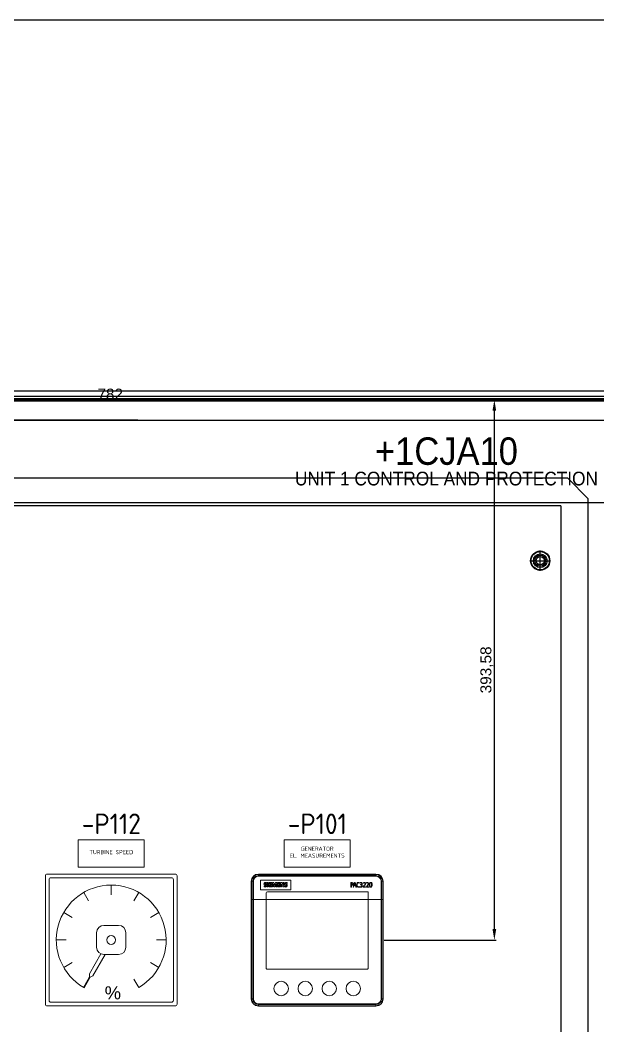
# Model space of a CAD drawing. Header units: millimetres. Extents: x 42356 to 50646, y 31507 to 39566.
# Drawn here: x 43347 to 43768, y 38103 to 38836 of the extents above; entities that cross this region are included whole.
import ezdxf
from ezdxf.enums import TextEntityAlignment as Align

# ---------------------------------------------------------------- set-up
doc = ezdxf.new("R2010")
doc.units = ezdxf.units.MM
doc.layers.add('! NO PLOT !', color=7, linetype='Continuous', true_color=0xff75dd, plot=False)
doc.layers.add('000-PI-Oprema', color=30, linetype='Continuous', lineweight=5)
for name, color, linetype in [('000-PI-ORMAR', 2, 'Continuous'), ('000-PI_TEXT', 7, 'Continuous'), ('AUT_7', 7, 'Continuous')]:
    doc.layers.add(name, color=color, linetype=linetype)
doc.styles.add('PI0', font='isocpeur.ttf', dxfattribs={"width": 0.9})
doc.styles.get("Standard").update_dxf_attribs({"font": 'arial.ttf'})
doc.dimstyles.new('ISO-25-lb', dxfattribs={"dimtxt": 8, "dimasz": 8, "dimexe": 1.25, "dimexo": 0.625, "dimtad": 1, "dimtxsty": 'Standard', "dimcen": 5, "dimadec": 0, "dimazin": 0, "dimtfac": 1, "dimtmove": 0, "dimatfit": 3, "dimfxl": 0, "dimarcsym": 0})

# ---------------------------------------------------------------- blocks, each defined once
blk = doc.blocks.new('8806000_2000x800x600')
at = {"layer": '! NO PLOT !'}
for p, q in [((-3090.82, 1846.75), (-3755.82, 1846.75)), ((-3075.82, 1831.75), (-3090.82, 1846.75)), ((-3075.82, -8.25), (-3075.82, 1831.75)), ((-3095.82, 1826.75), (-3750.82, 1826.75)), ((-3095.82, 1826.75), (-3095.82, -3.25)), ((-3110.82, 1779.4), (-3110.82, 1794.1)), ((-3110.82, 1779.4), (-3110.82, 1794.1)), ((-3118.17, 1786.75), (-3103.47, 1786.75)), ((-3118.17, 1786.75), (-3103.47, 1786.75))]:
    blk.add_line(p, q, dxfattribs=at)
for radius in [7, 7, 6.7, 6.7, 5, 4, 3]:
    blk.add_circle((-3110.82, 1786.75), radius, dxfattribs=at)
at = {"layer": '000-PI-ORMAR'}
for p, q in [((-3807.08, 1910.5), (-3039.58, 1910.5)), ((-3807.08, 1906.5), (-3039.58, 1906.5)), ((-3807.08, 1905), (-3039.58, 1905)), ((-3027.32, 1904), (-3819.32, 1904))]:
    blk.add_line(p, q, dxfattribs=at)
blk = doc.blocks.new('*D246')
at = {"layer": '! NO PLOT !', "color": 0, "linetype": 'Continuous', "lineweight": -2, "ltscale": 0.25, "transparency": 16777216}
for p, q in [((42929.68, 38567.52), (42929.68, 38575.52)), ((43425.47, 38559.52), (42928.43, 38559.52)), ((42929.68, 38544.52), (42929.68, 38559.52)), ((43432.4, 38544.52), (42928.43, 38544.52)), ((42929.68, 38536.52), (42929.68, 38528.52))]:
    blk.add_line(p, q, dxfattribs=at)
at = {"layer": '! NO PLOT !', "color": 0, "ltscale": 0.25, "transparency": 16777216}
for points in [[(42928.35, 38567.52), (42931.01, 38567.52), (42929.68, 38559.52)], [(42928.35, 38536.52), (42931.01, 38536.52), (42929.68, 38544.52)]]:
    blk.add_solid(points, dxfattribs=at)
at = {"layer": 'Defpoints', "color": 0, "ltscale": 0.25, "transparency": 16777216}
for p in [(42929.68, 38559.52), (43426.1, 38559.52), (43433.03, 38544.52)]:
    blk.add_point(p, dxfattribs=at)
at = {"layer": '! NO PLOT !', "color": 0, "ltscale": 0.25, "transparency": 16777216, "insert": (42924.97, 38552.02), "char_height": 8, "attachment_point": 5, "rotation": 90}
blk.add_mtext('15', dxfattribs=at)
blk = doc.blocks.new('7KM3220-1BA01-1EA0 PAC3220')
at = {"layer": '000-PI-Oprema'}
for p, q in [((43388.04, 38073.42), (43473.64, 38073.42)), ((43388.04, 38073.42), (43388.04, 38073.16)), ((43388.04, 38073.16), (43473.64, 38073.16)), ((43388.04, 38073.16), (43388.04, 38072.28)), ((43473.64, 38072.28), (43388.04, 38072.28)), ((43388.04, 38071.87), (43388.04, 38072.28)), ((43473.64, 38073.42), (43473.64, 38073.16)), ((43473.64, 38073.16), (43473.64, 38072.28)), ((43473.64, 38071.87), (43473.64, 38072.28)), ((43382.77, 38068.16), (43383.04, 38068.16)), ((43382.77, 37982.53), (43382.77, 38068.16)), ((43383.04, 38068.16), (43383.91, 38068.16)), ((43383.04, 37982.53), (43383.04, 38068.16)), ((43384.33, 38068.16), (43383.91, 38068.16)), ((43383.91, 38068.16), (43383.91, 37982.53)), ((43384.33, 38068.16), (43384.33, 37982.53)), ((43473.64, 38071.87), (43388.04, 38071.87)), ((43389.59, 38069.04), (43389.59, 38062.04)), ((43411.56, 38069.04), (43389.59, 38069.04)), ((43393.86, 38066.6), (43393.86, 38067.23)), ((43395.2, 38067.29), (43394.45, 38067.29)), ((43394.45, 38067.29), (43394.45, 38064.04)), ((43395.2, 38064.04), (43395.2, 38067.29)), ((43395.83, 38067.29), (43395.83, 38064.04)), ((43397.71, 38067.29), (43395.83, 38067.29)), ((43396.55, 38066.7), (43397.71, 38066.7)), ((43396.55, 38065.97), (43396.55, 38066.7)), ((43397.56, 38065.97), (43396.55, 38065.97)), ((43396.55, 38064.67), (43396.55, 38065.43)), ((43396.55, 38065.43), (43397.56, 38065.43)), ((43397.56, 38065.43), (43397.56, 38065.97)), ((43397.71, 38066.7), (43397.71, 38067.29)), ((43398.19, 38067.29), (43398.19, 38064.04)), ((43399.14, 38067.29), (43398.19, 38067.29)), ((43398.71, 38064.04), (43398.71, 38066.26)), ((43398.71, 38066.26), (43399.44, 38064.01)), ((43399.78, 38065.26), (43399.14, 38067.29)), ((43400.46, 38067.29), (43399.78, 38065.26)), ((43399.9, 38064.01), (43400.65, 38066.26)), ((43401.36, 38067.29), (43400.46, 38067.29)), ((43400.65, 38066.26), (43400.65, 38064.04)), ((43401.36, 38064.04), (43401.36, 38067.29)), ((43401.99, 38067.29), (43401.99, 38064.04)), ((43403.88, 38067.29), (43401.99, 38067.29)), ((43402.72, 38065.97), (43402.72, 38066.7)), ((43402.72, 38066.7), (43403.88, 38066.7)), ((43403.73, 38065.97), (43402.72, 38065.97)), ((43402.72, 38064.67), (43402.72, 38065.43)), ((43402.72, 38065.43), (43403.73, 38065.43)), ((43403.73, 38065.43), (43403.73, 38065.97)), ((43403.88, 38066.7), (43403.88, 38067.29)), ((43405.2, 38067.29), (43404.35, 38067.29)), ((43404.35, 38067.29), (43404.35, 38064.04)), ((43404.87, 38064.04), (43404.87, 38066.19)), ((43404.87, 38066.19), (43405.79, 38064.04)), ((43406.09, 38065.18), (43405.2, 38067.29)), ((43406.09, 38067.29), (43406.09, 38065.18)), ((43406.61, 38067.29), (43406.09, 38067.29)), ((43406.61, 38064.04), (43406.61, 38067.29)), ((43408.85, 38066.6), (43408.85, 38067.23)), ((43411.56, 38062.04), (43411.56, 38069.04)), ((43455.42, 38067.32), (43455.42, 38063.82)), ((43455.74, 38065.63), (43455.74, 38066.99)), ((43455.87, 38065.63), (43455.74, 38065.63)), ((43455.74, 38063.82), (43455.74, 38065.3)), ((43457.98, 38067.32), (43456.99, 38063.82)), ((43457.32, 38063.82), (43457.66, 38065.05)), ((43457.66, 38065.05), (43458.7, 38065.05)), ((43458.6, 38065.38), (43457.76, 38065.38)), ((43458.39, 38067.32), (43457.98, 38067.32)), ((43458.36, 38066.3), (43458.6, 38065.38)), ((43459.39, 38063.82), (43458.39, 38067.32)), ((43458.7, 38065.05), (43459.04, 38063.82)), ((43461.5, 38066.83), (43461.6, 38067.15)), ((43462.06, 38067.2), (43462.12, 38066.88)), ((43462.33, 38065.83), (43462.33, 38065.5)), ((43464.38, 38067.13), (43464.46, 38066.79)), ((43466.7, 38067.13), (43466.78, 38066.79)), ((43477.35, 38068.16), (43477.76, 38068.16)), ((43477.35, 37982.53), (43477.35, 38068.16)), ((43478.64, 38068.16), (43477.76, 38068.16)), ((43477.76, 37982.53), (43477.76, 38068.16)), ((43478.9, 38068.16), (43478.64, 38068.16)), ((43478.64, 38068.16), (43478.64, 37982.53)), ((43478.9, 38068.16), (43478.9, 37982.53)), ((43389.59, 38062.04), (43411.56, 38062.04)), ((43392.1, 38064.75), (43392.1, 38064.1)), ((43393.63, 38005.05), (43393.63, 38059.65)), ((43393.7, 38059.72), (43393.71, 38059.71)), ((43393.7, 38059.72), (43393.7, 38004.98)), ((43393.71, 38004.98), (43393.71, 38059.71)), ((43394.45, 38064.04), (43395.2, 38064.04)), ((43467.37, 38060.52), (43394.5, 38060.52)), ((43394.51, 38060.51), (43394.51, 38060.52)), ((43394.51, 38060.51), (43467.96, 38060.51)), ((43394.53, 38060.55), (43467.13, 38060.55)), ((43395.83, 38064.04), (43397.74, 38064.04)), ((43397.74, 38064.67), (43396.55, 38064.67)), ((43397.74, 38064.04), (43397.74, 38064.67)), ((43398.19, 38064.04), (43398.71, 38064.04)), ((43399.44, 38064.01), (43399.9, 38064.01)), ((43400.65, 38064.04), (43401.36, 38064.04)), ((43401.99, 38064.04), (43403.9, 38064.04)), ((43403.9, 38064.67), (43402.72, 38064.67)), ((43403.9, 38064.04), (43403.9, 38064.67)), ((43404.35, 38064.04), (43404.87, 38064.04)), ((43405.79, 38064.04), (43406.61, 38064.04)), ((43407.09, 38064.75), (43407.09, 38064.1)), ((43455.42, 38063.82), (43455.74, 38063.82)), ((43456.99, 38063.82), (43457.32, 38063.82)), ((43459.04, 38063.82), (43459.39, 38063.82)), ((43461.62, 38063.97), (43461.54, 38064.29)), ((43462.04, 38064.26), (43461.96, 38063.93)), ((43464.3, 38064.17), (43464.3, 38063.82)), ((43464.3, 38063.82), (43466.06, 38063.82)), ((43466.06, 38064.15), (43464.69, 38064.15)), ((43466.06, 38063.82), (43466.06, 38064.15)), ((43466.62, 38064.17), (43466.62, 38063.82)), ((43466.62, 38063.82), (43468.38, 38063.82)), ((43468.38, 38064.15), (43467.01, 38064.15)), ((43467.96, 38060.51), (43467.37, 38060.51)), ((43467.96, 38060), (43467.96, 38060.51)), ((43467.96, 38060.51), (43467.96, 38060.51)), ((43467.96, 38060.51), (43467.96, 38004.99)), ((43467.96, 38004.98), (43467.96, 38060)), ((43468.03, 38059.65), (43468.03, 38005.05)), ((43468.38, 38063.82), (43468.38, 38064.15)), ((43393.71, 38004.98), (43393.7, 38004.98)), ((43394.51, 38004.18), (43394.51, 38004.19)), ((43467.16, 38004.19), (43394.51, 38004.19)), ((43394.51, 38004.18), (43467.16, 38004.18)), ((43467.13, 38004.15), (43394.53, 38004.15)), ((43467.16, 38004.19), (43467.16, 38004.18)), ((43467.96, 38004.98), (43467.96, 38004.98)), ((43382.77, 37982.53), (43383.04, 37982.53)), ((43383.04, 37982.53), (43383.91, 37982.53)), ((43384.33, 37982.53), (43383.91, 37982.53)), ((43388.04, 37978.82), (43388.04, 37978.4)), ((43388.04, 37978.82), (43473.64, 37978.82)), ((43388.04, 37977.53), (43388.04, 37978.4)), ((43388.04, 37978.4), (43473.64, 37978.4)), ((43388.04, 37977.26), (43388.04, 37977.53)), ((43473.64, 37977.53), (43388.04, 37977.53)), ((43473.64, 37977.26), (43388.04, 37977.26)), ((43473.64, 37978.82), (43473.64, 37978.4)), ((43473.64, 37977.53), (43473.64, 37978.4)), ((43473.64, 37977.26), (43473.64, 37977.53)), ((43477.35, 37982.53), (43477.76, 37982.53)), ((43478.64, 37982.53), (43477.76, 37982.53)), ((43478.9, 37982.53), (43478.64, 37982.53))]:
    blk.add_line(p, q, dxfattribs=at)
for centre in [(43404.58, 37990.05), (43422.08, 37990.05), (43439.58, 37990.05), (43457.08, 37990.05)]:
    blk.add_circle(centre, 5.25, dxfattribs=at)
for centre, radius, start, end in [((43388.04, 38068.16), 5.27, 90, 180), ((43388.04, 38068.16), 5, 90, 180), ((43388.04, 38068.16), 4.12, 90, 180), ((43473.64, 38068.16), 5.27, 0, 90), ((43473.64, 38068.16), 5, 0, 90), ((43473.64, 38068.16), 4.12, 0, 90), ((43388.04, 38068.16), 3.71, 90, 180), ((43473.64, 38068.16), 3.71, 0, 90), ((43394.53, 38059.65), 0.9, 90, 180), ((43467.13, 38059.65), 0.9, 74.52923, 90), ((43467.13, 38059.65), 0.9, 0, 23.17414), ((43394.53, 38005.05), 0.9, 180, 270), ((43467.13, 38005.05), 0.9, 270, 0), ((43388.04, 37982.53), 5.27, 180, 270), ((43388.04, 37982.53), 5, 180, 270), ((43388.04, 37982.53), 4.12, 180, 270), ((43388.04, 37982.53), 3.71, 180, 270), ((43473.64, 37982.53), 5.27, 270, 0), ((43473.64, 37982.53), 5, 270, 0), ((43473.64, 37982.53), 4.12, 270, 0), ((43473.64, 37982.53), 3.71, 270, 0)]:
    blk.add_arc(centre, radius, start, end, dxfattribs=at)
for centre, major_axis, start_param, end_param in [((43394.5, 38059.72), (-0.566, 0.566), 5.497939, 7.068431), ((43394.51, 38059.71), (-0.566, 0.566), 5.49968, 7.068444), ((43394.5, 38004.98), (-0.566, -0.566), 5.497939, 7.070176), ((43394.51, 38004.99), (-0.566, -0.566), 5.499681, 7.068443), ((43467.16, 38004.99), (0.566, -0.566), 5.499681, 7.068443), ((43467.16, 38004.98), (0.566, -0.566), 5.497939, 7.070176)]:
    blk.add_ellipse(centre, major_axis=major_axis, ratio=0.999695, start_param=start_param, end_param=end_param, dxfattribs=at)
for points, knots in [([(43393.86, 38067.23), (43393.63, 38067.31), (43393.38, 38067.35), (43392.8, 38067.35), (43392.55, 38067.27), (43392.15, 38066.94), (43392.05, 38066.68), (43392.05, 38066.08), (43392.13, 38065.86), (43392.38, 38065.59), (43392.6, 38065.45), (43393.11, 38065.19), (43393.22, 38065.12), (43393.27, 38065.06)], [0, 0, 0, 0, 0.170528, 0.170528, 0.384031, 0.384031, 0.622395, 0.622395, 0.814189, 0.814189, 0.931637, 0.931637, 1, 1, 1, 1]), ([(43392.1, 38064.1), (43392.36, 38064.02), (43392.63, 38063.98), (43393.25, 38063.98), (43393.5, 38064.05), (43393.94, 38064.37), (43394.07, 38064.65), (43394.07, 38065.27), (43394.01, 38065.47), (43393.79, 38065.75), (43393.57, 38065.9), (43393.03, 38066.19), (43392.9, 38066.27), (43392.79, 38066.36), (43392.76, 38066.42), (43392.76, 38066.69), (43392.9, 38066.79), (43393.37, 38066.79), (43393.6, 38066.72), (43393.86, 38066.6)], [0, 0, 0, 0, 0.109176, 0.109176, 0.226673, 0.226673, 0.378075, 0.378075, 0.477269, 0.477269, 0.563849, 0.563849, 0.621034, 0.621034, 0.690812, 0.690812, 0.868002, 0.868002, 1, 1, 1, 1]), ([(43393.27, 38065.06), (43393.32, 38065.01), (43393.34, 38064.95), (43393.34, 38064.67), (43393.19, 38064.57), (43392.67, 38064.57), (43392.4, 38064.63), (43392.1, 38064.75)], [0, 0, 0, 0, 0.172535, 0.172535, 0.649544, 0.649544, 1, 1, 1, 1]), ([(43408.85, 38067.23), (43408.61, 38067.31), (43408.36, 38067.35), (43407.79, 38067.35), (43407.53, 38067.27), (43407.14, 38066.94), (43407.03, 38066.68), (43407.03, 38066.08), (43407.11, 38065.86), (43407.37, 38065.59), (43407.58, 38065.46), (43408.09, 38065.19), (43408.21, 38065.12), (43408.26, 38065.06)], [0, 0, 0, 0, 0.172102, 0.172102, 0.387113, 0.387113, 0.626134, 0.626134, 0.818457, 0.818457, 0.934139, 0.934139, 1, 1, 1, 1]), ([(43407.09, 38064.1), (43407.34, 38064.02), (43407.62, 38063.98), (43408.23, 38063.98), (43408.49, 38064.05), (43408.93, 38064.37), (43409.05, 38064.65), (43409.05, 38065.27), (43408.99, 38065.47), (43408.77, 38065.75), (43408.55, 38065.9), (43408.01, 38066.19), (43407.88, 38066.27), (43407.77, 38066.36), (43407.74, 38066.42), (43407.74, 38066.69), (43407.88, 38066.79), (43408.36, 38066.79), (43408.59, 38066.72), (43408.85, 38066.6)], [0, 0, 0, 0, 0.111908, 0.111908, 0.232344, 0.232344, 0.386262, 0.386262, 0.487105, 0.487105, 0.575124, 0.575124, 0.633259, 0.633259, 0.701084, 0.701084, 0.871402, 0.871402, 1, 1, 1, 1]), ([(43408.26, 38065.06), (43408.3, 38065.01), (43408.32, 38064.95), (43408.32, 38064.67), (43408.17, 38064.57), (43407.65, 38064.57), (43407.39, 38064.63), (43407.09, 38064.75)], [0, 0, 0, 0, 0.172909, 0.172909, 0.650953, 0.650953, 1, 1, 1, 1]), ([(43456.85, 38065.68), (43456.96, 38065.84), (43457.01, 38066.05), (43457.01, 38066.68), (43456.9, 38066.96), (43456.54, 38067.26), (43456.29, 38067.32), (43455.78, 38067.32), (43455.6, 38067.32), (43455.42, 38067.32)], [0, 0, 0, 0, 0.239034, 0.239034, 0.603781, 0.603781, 0.861938, 0.861938, 1, 1, 1, 1]), ([(43455.74, 38066.99), (43455.8, 38066.99), (43455.86, 38066.99), (43456.18, 38066.99), (43456.37, 38066.94), (43456.47, 38066.85)], [0, 0, 0, 0, 0.190184, 0.190184, 1, 1, 1, 1]), ([(43455.74, 38065.3), (43455.8, 38065.3), (43455.86, 38065.3), (43456.17, 38065.3), (43456.36, 38065.33), (43456.65, 38065.44), (43456.77, 38065.54), (43456.85, 38065.68)], [0, 0, 0, 0, 0.107931, 0.107931, 0.552985, 0.552985, 1, 1, 1, 1]), ([(43456.47, 38066.85), (43456.53, 38066.8), (43456.58, 38066.72), (43456.65, 38066.53), (43456.67, 38066.42), (43456.67, 38066.02), (43456.59, 38065.83), (43456.33, 38065.67), (43456.14, 38065.63), (43455.87, 38065.63)], [0, 0, 0, 0, 0.164269, 0.164269, 0.329919, 0.329919, 0.72075, 0.72075, 1, 1, 1, 1]), ([(43457.76, 38065.38), (43457.84, 38065.69), (43457.93, 38065.99), (43458.08, 38066.55), (43458.14, 38066.78), (43458.18, 38066.98)], [0, 0, 0, 0, 0.548869, 0.548869, 1, 1, 1, 1]), ([(43461.6, 38067.15), (43461.35, 38067.3), (43461.1, 38067.37), (43460.65, 38067.37), (43460.46, 38067.32), (43460.06, 38067.09), (43459.88, 38066.86), (43459.63, 38066.25), (43459.57, 38065.92), (43459.57, 38065), (43459.69, 38064.57), (43460.18, 38063.93), (43460.49, 38063.77), (43461.1, 38063.77), (43461.35, 38063.84), (43461.62, 38063.97)], [0, 0, 0, 0, 0.124789, 0.124789, 0.231372, 0.231372, 0.380026, 0.380026, 0.514642, 0.514642, 0.708902, 0.708902, 0.889968, 0.889968, 1, 1, 1, 1]), ([(43461.54, 38064.29), (43461.31, 38064.17), (43461.09, 38064.11), (43460.68, 38064.11), (43460.51, 38064.16), (43460.23, 38064.39), (43460.11, 38064.55), (43459.95, 38065), (43459.91, 38065.26), (43459.91, 38065.95), (43459.99, 38066.31), (43460.32, 38066.89), (43460.55, 38067.04), (43461.06, 38067.04), (43461.27, 38066.97), (43461.5, 38066.83)], [0, 0, 0, 0, 0.136526, 0.136526, 0.257422, 0.257422, 0.378319, 0.378319, 0.507094, 0.507094, 0.69498, 0.69498, 0.881306, 0.881306, 1, 1, 1, 1]), ([(43461.96, 38063.93), (43462.22, 38063.82), (43462.46, 38063.77), (43462.99, 38063.77), (43463.22, 38063.85), (43463.59, 38064.22), (43463.69, 38064.48), (43463.69, 38065.09), (43463.62, 38065.31), (43463.36, 38065.58), (43463.22, 38065.65), (43463.03, 38065.67)], [0, 0, 0, 0, 0.184218, 0.184218, 0.399421, 0.399421, 0.64363, 0.64363, 0.850692, 0.850692, 1, 1, 1, 1]), ([(43462.33, 38065.5), (43462.38, 38065.51), (43462.43, 38065.51), (43462.77, 38065.51), (43462.99, 38065.45), (43463.29, 38065.22), (43463.37, 38065.05), (43463.37, 38064.61), (43463.31, 38064.44), (43463.08, 38064.16), (43462.91, 38064.09), (43462.49, 38064.09), (43462.27, 38064.15), (43462.04, 38064.26)], [0, 0, 0, 0, 0.037716, 0.037716, 0.23818, 0.23818, 0.437432, 0.437432, 0.624282, 0.624282, 0.82115, 0.82115, 1, 1, 1, 1]), ([(43463.03, 38065.67), (43463.23, 38065.72), (43463.39, 38065.82), (43463.6, 38066.12), (43463.66, 38066.31), (43463.66, 38066.78), (43463.59, 38066.98), (43463.28, 38067.29), (43463.06, 38067.37), (43462.55, 38067.37), (43462.3, 38067.32), (43462.06, 38067.2)], [0, 0, 0, 0, 0.189028, 0.189028, 0.37761, 0.37761, 0.581585, 0.581585, 0.804541, 0.804541, 1, 1, 1, 1]), ([(43462.12, 38066.88), (43462.35, 38066.99), (43462.56, 38067.05), (43462.94, 38067.05), (43463.08, 38067), (43463.18, 38066.9)], [0, 0, 0, 0, 0.516899, 0.516899, 1, 1, 1, 1]), ([(43463.18, 38066.9), (43463.28, 38066.8), (43463.33, 38066.66), (43463.33, 38066.27), (43463.24, 38066.1), (43462.91, 38065.87), (43462.73, 38065.82), (43462.44, 38065.82), (43462.39, 38065.83), (43462.33, 38065.83)], [0, 0, 0, 0, 0.275014, 0.275014, 0.646282, 0.646282, 0.929984, 0.929984, 1, 1, 1, 1]), ([(43464.46, 38066.79), (43464.68, 38066.96), (43464.9, 38067.05), (43465.29, 38067.05), (43465.44, 38066.99), (43465.66, 38066.76), (43465.71, 38066.62), (43465.71, 38066.28), (43465.67, 38066.11), (43465.52, 38065.76), (43465.4, 38065.55), (43465.03, 38065.03), (43464.72, 38064.65), (43464.3, 38064.17)], [0, 0, 0, 0, 0.204667, 0.204667, 0.381425, 0.381425, 0.54064, 0.54064, 0.686447, 0.686447, 0.832036, 0.832036, 1, 1, 1, 1]), ([(43464.69, 38064.15), (43464.92, 38064.42), (43465.15, 38064.7), (43465.62, 38065.31), (43465.79, 38065.59), (43465.99, 38066.03), (43466.04, 38066.25), (43466.04, 38066.77), (43465.94, 38067), (43465.6, 38067.3), (43465.4, 38067.37), (43464.89, 38067.37), (43464.64, 38067.29), (43464.38, 38067.13)], [0, 0, 0, 0, 0.136236, 0.136236, 0.284501, 0.284501, 0.432766, 0.432766, 0.637721, 0.637721, 0.816735, 0.816735, 1, 1, 1, 1]), ([(43466.78, 38066.79), (43467, 38066.96), (43467.22, 38067.05), (43467.61, 38067.05), (43467.76, 38066.99), (43467.98, 38066.76), (43468.03, 38066.62), (43468.03, 38066.28), (43468, 38066.11), (43467.84, 38065.76), (43467.72, 38065.55), (43467.36, 38065.03), (43467.05, 38064.65), (43466.62, 38064.17)], [0, 0, 0, 0, 0.204667, 0.204667, 0.381425, 0.381425, 0.54064, 0.54064, 0.686447, 0.686447, 0.832036, 0.832036, 1, 1, 1, 1]), ([(43467.01, 38064.15), (43467.25, 38064.42), (43467.48, 38064.7), (43467.94, 38065.31), (43468.11, 38065.59), (43468.31, 38066.03), (43468.36, 38066.25), (43468.36, 38066.77), (43468.27, 38067), (43467.92, 38067.3), (43467.72, 38067.37), (43467.21, 38067.37), (43466.96, 38067.29), (43466.7, 38067.13)], [0, 0, 0, 0, 0.136236, 0.136236, 0.284501, 0.284501, 0.432766, 0.432766, 0.637721, 0.637721, 0.816735, 0.816735, 1, 1, 1, 1]), ([(43470.57, 38066.93), (43470.41, 38067.22), (43470.17, 38067.37), (43469.21, 38067.37), (43468.89, 38066.78), (43468.89, 38064.97), (43468.97, 38064.52), (43469.12, 38064.22)], [0, 0, 0, 0, 0.249903, 0.249903, 0.744574, 0.744574, 1, 1, 1, 1]), ([(43469.12, 38064.22), (43469.28, 38063.92), (43469.52, 38063.77), (43470.21, 38063.77), (43470.47, 38063.96), (43470.75, 38064.62), (43470.81, 38065.03), (43470.81, 38066.18), (43470.73, 38066.63), (43470.57, 38066.93)], [0, 0, 0, 0, 0.254748, 0.254748, 0.537929, 0.537929, 0.754361, 0.754361, 1, 1, 1, 1]), ([(43470.37, 38064.57), (43470.26, 38064.26), (43470.09, 38064.11), (43469.62, 38064.11), (43469.46, 38064.24), (43469.26, 38064.72), (43469.21, 38065.08), (43469.21, 38066.02), (43469.25, 38066.35), (43469.32, 38066.57)], [0, 0, 0, 0, 0.297257, 0.297257, 0.569444, 0.569444, 0.799811, 0.799811, 1, 1, 1, 1]), ([(43469.32, 38066.57), (43469.43, 38066.88), (43469.6, 38067.04), (43470.07, 38067.04), (43470.24, 38066.9), (43470.43, 38066.42), (43470.48, 38066.06), (43470.48, 38065.12), (43470.44, 38064.79), (43470.37, 38064.57)], [0, 0, 0, 0, 0.296777, 0.296777, 0.566897, 0.566897, 0.793882, 0.793882, 1, 1, 1, 1])]:
    blk.add_open_spline(points, degree=3, knots=knots, dxfattribs=at)
blk.add_open_spline([(43458.18, 38066.98), (43458.24, 38066.76), (43458.29, 38066.53), (43458.36, 38066.3)], degree=3, dxfattribs=at)
blk = doc.blocks.new('*U326')
at = {"layer": '000-PI-Oprema'}
blk.add_line((1.77, -3.07), (-1.77, 3.07), dxfattribs=at)
blk = doc.blocks.new('*U327')
at = {"layer": '000-PI-Oprema', "color": 0, "linetype": 'ByBlock', "lineweight": -2, "transparency": 16777216}
for p, rotation in [((-27112.75, 62656.21), 150), ((-27130.98, 62651.32), 180), ((-27094.52, 62651.32), 120), ((-27144.32, 62637.98), 210), ((-27081.17, 62637.98), 90.00000000000001), ((-27149.21, 62619.75), 239.9999999999999), ((-27076.29, 62619.75), 60.00000000000001), ((-27144.32, 62601.52), 269.9999999999999), ((-27081.17, 62601.52), 30.00000000000003), ((-27130.98, 62588.18), 299.9999999999998)]:
    blk.add_blockref('*U326', p, dxfattribs=dict(at, rotation=rotation))
blk.add_blockref('*U326', (-27094.52, 62588.18), dxfattribs=at)
blk = doc.blocks.new('*D336')
at = {"layer": '! NO PLOT !', "color": 0, "linetype": 'Continuous', "lineweight": -2, "ltscale": 0.25, "transparency": 16777216}
for p, q in [((43426.72, 38559.52), (43693.37, 38559.52)), ((43692.12, 38173.94), (43692.12, 38551.52)), ((43611.78, 38165.94), (43693.37, 38165.94))]:
    blk.add_line(p, q, dxfattribs=at)
at = {"layer": '! NO PLOT !', "color": 0, "ltscale": 0.25, "transparency": 16777216}
for points in [[(43690.78, 38551.52), (43693.45, 38551.52), (43692.12, 38559.52)], [(43690.78, 38173.94), (43693.45, 38173.94), (43692.12, 38165.94)]]:
    blk.add_solid(points, dxfattribs=at)
at = {"layer": 'Defpoints', "color": 0, "ltscale": 0.25, "transparency": 16777216}
for p in [(43426.1, 38559.52), (43692.12, 38559.52), (43611.15, 38165.94)]:
    blk.add_point(p, dxfattribs=at)
at = {"layer": '! NO PLOT !', "color": 0, "ltscale": 0.25, "transparency": 16777216, "insert": (43686.69, 38362.73), "char_height": 8, "attachment_point": 5, "rotation": 90}
blk.add_mtext('393,58', dxfattribs=at)
blk = doc.blocks.new('*D377')
at = {"layer": '! NO PLOT !', "color": 0, "lineweight": -2, "transparency": 16777216}
for p, q in [((43021.27, 38545.14), (43021.27, 38560.08)), ((43029.27, 38558.83), (43795.27, 38558.83)), ((43803.27, 38545.14), (43803.27, 38560.08))]:
    blk.add_line(p, q, dxfattribs=at)
at = {"layer": '! NO PLOT !', "color": 0, "transparency": 16777216}
for points in [[(43029.27, 38560.16), (43029.27, 38557.5), (43021.27, 38558.83)], [(43795.27, 38560.16), (43795.27, 38557.5), (43803.27, 38558.83)]]:
    blk.add_solid(points, dxfattribs=at)
at = {"layer": 'Defpoints', "color": 0, "transparency": 16777216}
for p in [(43803.27, 38558.83), (43021.27, 38544.52), (43803.27, 38544.52)]:
    blk.add_point(p, dxfattribs=at)
at = {"layer": '! NO PLOT !', "color": 0, "transparency": 16777216, "insert": (43412.27, 38563.54), "char_height": 8, "attachment_point": 5}
blk.add_mtext('782', dxfattribs=at)

msp = doc.modelspace()

# ---------------------------------------------------------------- linework, layer by layer
at = {"layer": '! NO PLOT !', "ltscale": 0.25}
msp.add_lwpolyline([(42356.017, 38836.019), (42356.017, 35966.019), (44506.017, 35966.019), (44506.017, 36951.019), (46256.017, 36951.019), (46256.017, 38836.019), (42356.017, 38836.019)], dxfattribs=at)
msp.add_lwpolyline([(43021.273, 38544.519), (43803.273, 38544.519), (43803.273, 38484.519), (43021.273, 38484.519)], close=True)
at = {"layer": '000-PI-Oprema', "ltscale": 0.25}
msp.add_line((43515.018, 38195.426), (43611.15, 38195.426), dxfattribs=at)
at = {"layer": '000-PI-Oprema'}
for p, q in [((43407.706, 38176.644), (43418.331, 38176.644)), ((43402.393, 38160.707), (43402.393, 38171.332)), ((43423.643, 38160.707), (43423.643, 38171.332)), ((43405.52, 38155.865), (43397.104, 38141.288)), ((43408.52, 38155.394), (43399.558, 38139.871)), ((43407.706, 38155.394), (43418.331, 38155.394)), ((43397.241, 38139.259), (43392.773, 38131.52)), ((43397.732, 38138.976), (43393.263, 38131.236)), ((43397.104, 38141.288), (43397.241, 38139.259)), ((43399.558, 38139.871), (43397.732, 38138.976)), ((43393.263, 38131.236), (43392.773, 38131.52))]:
    msp.add_line(p, q, dxfattribs=at)
for points in [[(43389.018, 38239.019), (43437.018, 38239.019), (43437.018, 38219.019), (43389.018, 38219.019)], [(43539.084, 38239.019), (43587.084, 38239.019), (43587.084, 38219.019), (43539.084, 38219.019)]]:
    msp.add_lwpolyline(points, close=True, dxfattribs=at)
for points in [[(43366.352, 38118.019), (43459.685, 38118.019, 0.4142136), (43461.018, 38119.352), (43461.018, 38212.686, 0.4142136), (43459.685, 38214.019), (43366.352, 38214.019, 0.4142136), (43365.018, 38212.686), (43365.018, 38119.352, 0.4142136)], [(43369.101, 38120.686), (43456.935, 38120.686, 0.4142136), (43458.352, 38122.102), (43458.352, 38209.936, 0.4142136), (43456.935, 38211.353), (43369.101, 38211.353, 0.4142136), (43367.685, 38209.936), (43367.685, 38122.102, 0.4142136)]]:
    msp.add_lwpolyline(points, format="xyb", close=True, dxfattribs=at)
msp.add_circle((43413.018, 38166.019), 3.188, dxfattribs=at)
at = {"layer": '000-PI-Oprema', "ltscale": 0.01}
msp.add_arc((43413.018, 38166.019), 40, 300, 240, dxfattribs=at)
at = {"layer": '000-PI-Oprema'}
for centre, start, end in [((43407.706, 38171.332), 90, 180), ((43418.331, 38171.332), 0, 90), ((43407.706, 38160.707), 180, 270), ((43418.331, 38160.707), 270, 0)]:
    msp.add_arc(centre, 5.313, start, end, dxfattribs=at)

# ---------------------------------------------------------------- block references
msp.add_blockref('8806000_2000x800x600', (46836.345, 36655.52))
for name, p in [('7KM3220-1BA01-1EA0 PAC3220', (132.246, 140.594)), ('*U327', (70525.765, -24453.732))]:
    msp.add_blockref(name, p, dxfattribs=at)

# ---------------------------------------------------------------- texts
at = {"char_height": 15, "width": 16.78721, "attachment_point": 5, "style": 'PI0'}
for s, insert in [('-P112', (43413.089, 38250.636)), ('-P101', (43563.155, 38250.636))]:
    msp.add_mtext(s, dxfattribs=dict(at, insert=insert))
at = {"layer": '000-PI-Oprema'}
msp.add_text('%%%', height=9.5625, dxfattribs=at).set_placement((43414.203, 38127.509), align=Align.MIDDLE_CENTER)
at = {"layer": '000-PI_TEXT', "linetype": 'Continuous', "char_height": 3, "width": 58.2158, "attachment_point": 5, "style": 'PI0'}
for s, insert in [('GENERATOR\\PEL. MEASUREMENTS', (43563.084, 38229.985)), ('TURBINE SPEED', (43413.018, 38229.985))]:
    msp.add_mtext(s, dxfattribs=dict(at, insert=insert))
at = {"layer": 'AUT_7', "linetype": 'Continuous', "insert": (43657.232, 38514.519), "char_height": 20, "width": 238.08137, "attachment_point": 5, "line_spacing_factor": 0.75, "style": 'PI0'}
msp.add_mtext('{\\fArial|b0|i0|c0|p34;+\\fArial|b0|i0|c238|p34;1CJA10\\fArial|b0|i0|c0|p34;\\P\\H0.5x;\\C7;UNIT 1 CONTROL AND PROTECTION}', dxfattribs=at)

# ---------------------------------------------------------------- dimensions: what is measured, and where the dimension line sits
at = {"layer": '! NO PLOT !', "ltscale": 0.25}
dim = msp.add_linear_dim(base=(42929.68, 38559.519), p1=(43433.029, 38544.519), p2=(43426.097, 38559.519), angle=90, dimstyle='ISO-25-lb', dxfattribs=at)
dim.commit()
dim.dimension.update_dxf_attribs({"geometry": '*D246', "text_midpoint": (42929.68, 38552.019), "dimtype": 160})
at = {"layer": '! NO PLOT !'}
dim = msp.add_linear_dim(base=(43803.273, 38558.83), p1=(43021.273, 38544.519), p2=(43803.273, 38544.519), dimstyle='ISO-25-lb', dxfattribs=at)
dim.commit()
dim.dimension.update_dxf_attribs({"geometry": '*D377', "text_midpoint": (43412.273, 38563.54)})
at = {"layer": '! NO PLOT !', "ltscale": 0.25}
dim = msp.add_linear_dim(base=(43692.118, 38559.519), p1=(43611.15, 38165.938), p2=(43426.097, 38559.519), angle=90, dimstyle='ISO-25-lb', dxfattribs=at)
dim.commit()
dim.dimension.update_dxf_attribs({"geometry": '*D336', "text_midpoint": (43686.685, 38362.729)})

doc.saveas('drawing.dxf')
